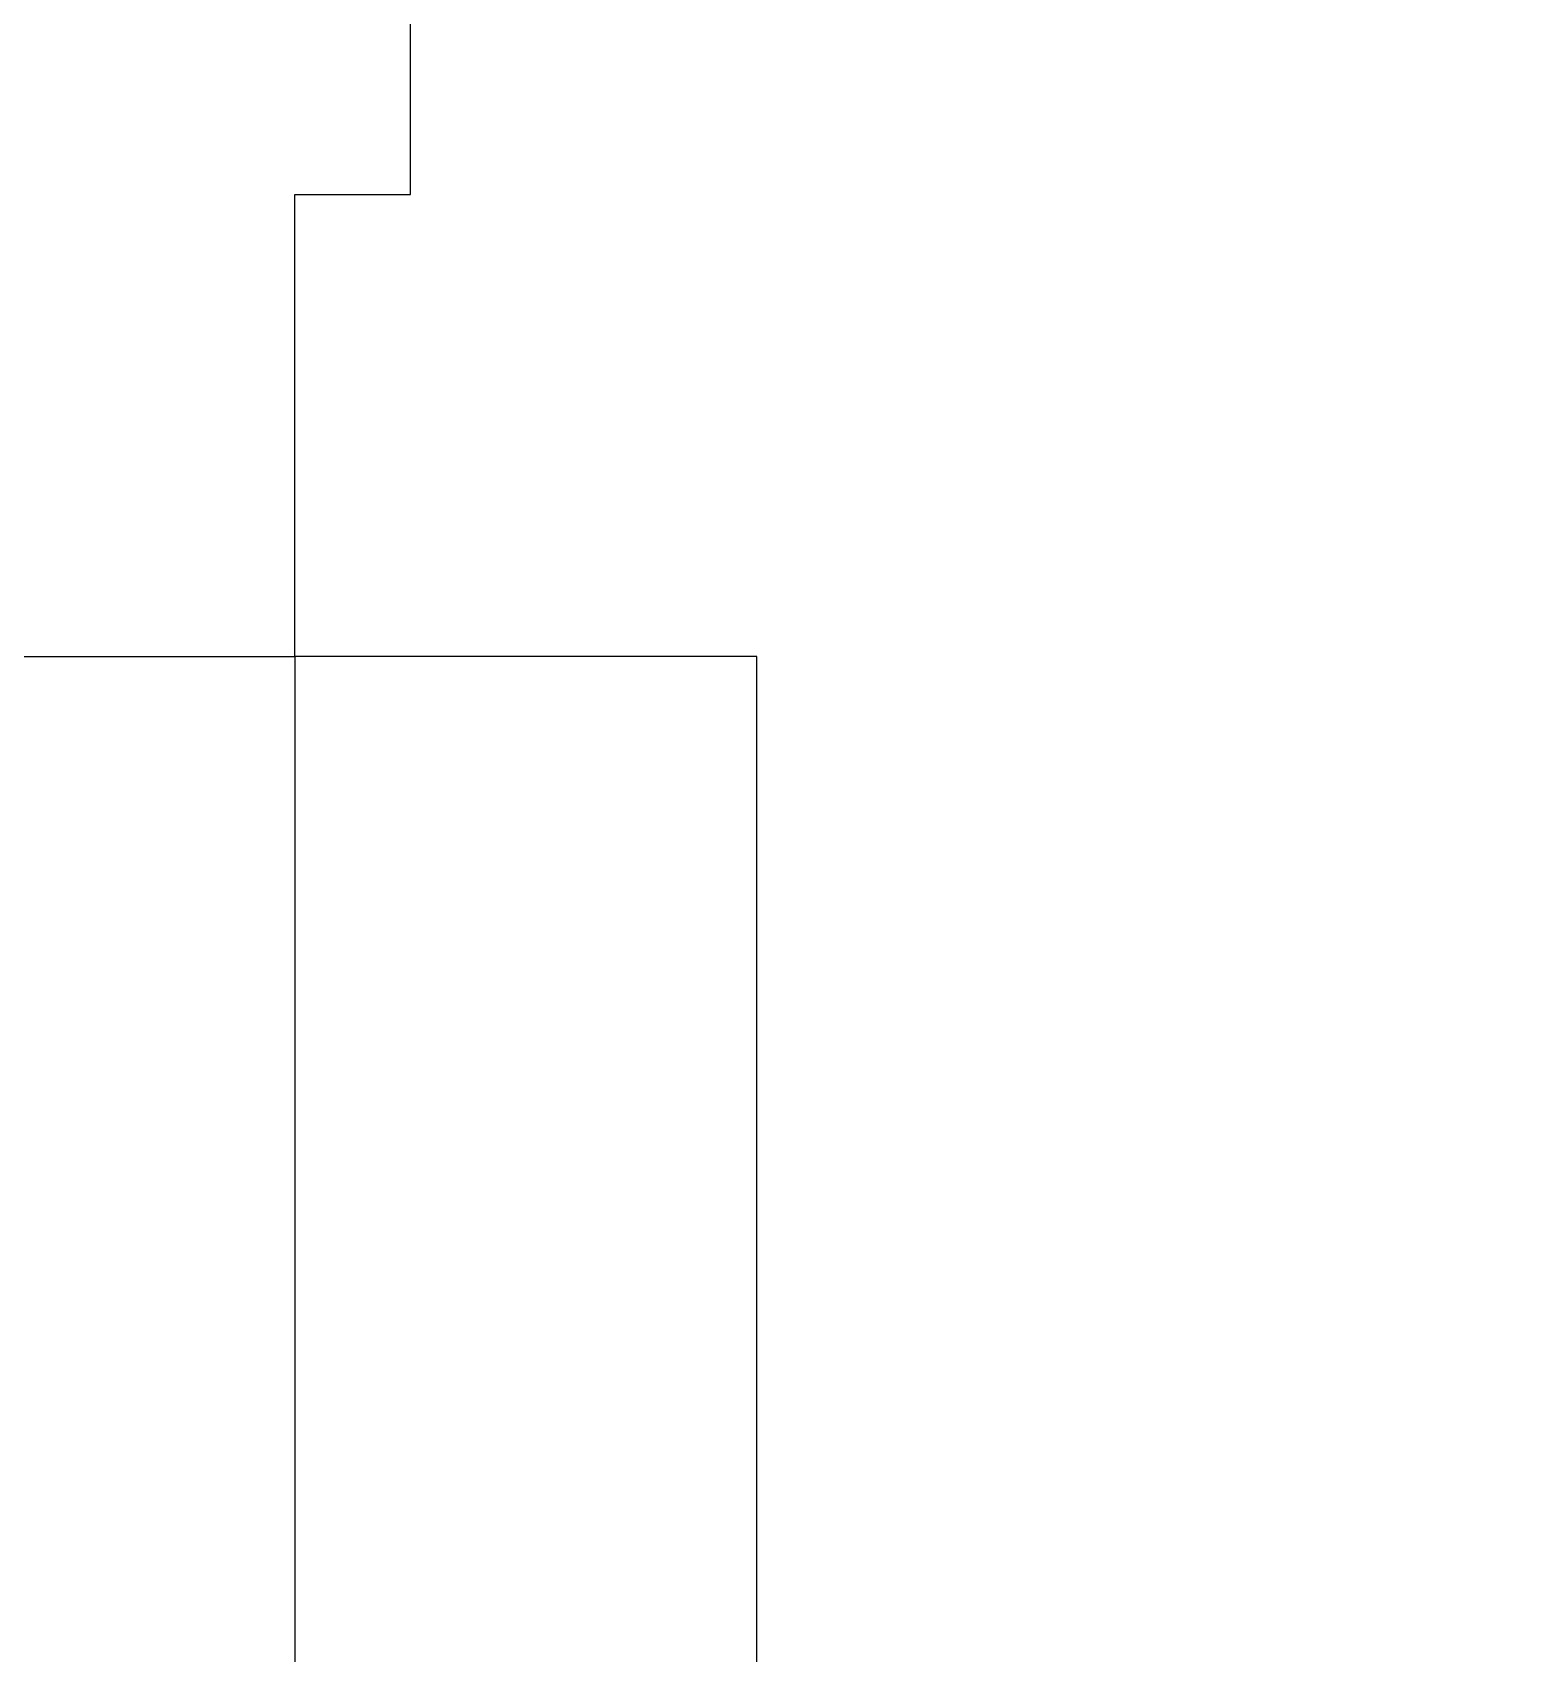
# Model space of a CAD drawing. Extents: x 1904969 to 5853062, y -2352335 to -765157.
# Drawn here: x 1920611.6 to 1920739.9, y -841068.1 to -840927.8 of the extents above; entities that cross this region are included whole.
import ezdxf

# ---------------------------------------------------------------- set-up
doc = ezdxf.new("R2010")
doc.units = 0
doc.header["$LTSCALE"] = 12
doc.header["$MEASUREMENT"] = 0
doc.layers.add('DR', color=7, linetype='CONTINUOUS')
doc.layers.add('WALL', color=2, linetype='CONTINUOUS')

# ---------------------------------------------------------------- blocks, each defined once
blk = doc.blocks.new('DR-900-B')
at = {"layer": 'DR'}
for p, q in [((-969.02, 80), (-150, 80)), ((-150, 80), (-150, 40)), ((-110, 50), (0, 50)), ((-110, 40), (-110, 50)), ((-150, 40), (-970, 40)), ((-150, 40), (-110, 40)), ((-150, 0), (-150, 40))]:
    blk.add_line(p, q, dxfattribs=at)
blk.add_arc((-150, 40), 820, 90, 180, dxfattribs=at)

msp = doc.modelspace()

# ---------------------------------------------------------------- block references
at = {"layer": 'WALL', "color": 0, "linetype": 'Continuous', "xscale": -1, "rotation": 270}
msp.add_blockref('DR-900-B', (1920594.33, -840831.83), dxfattribs=at)

doc.saveas('drawing.dxf')
